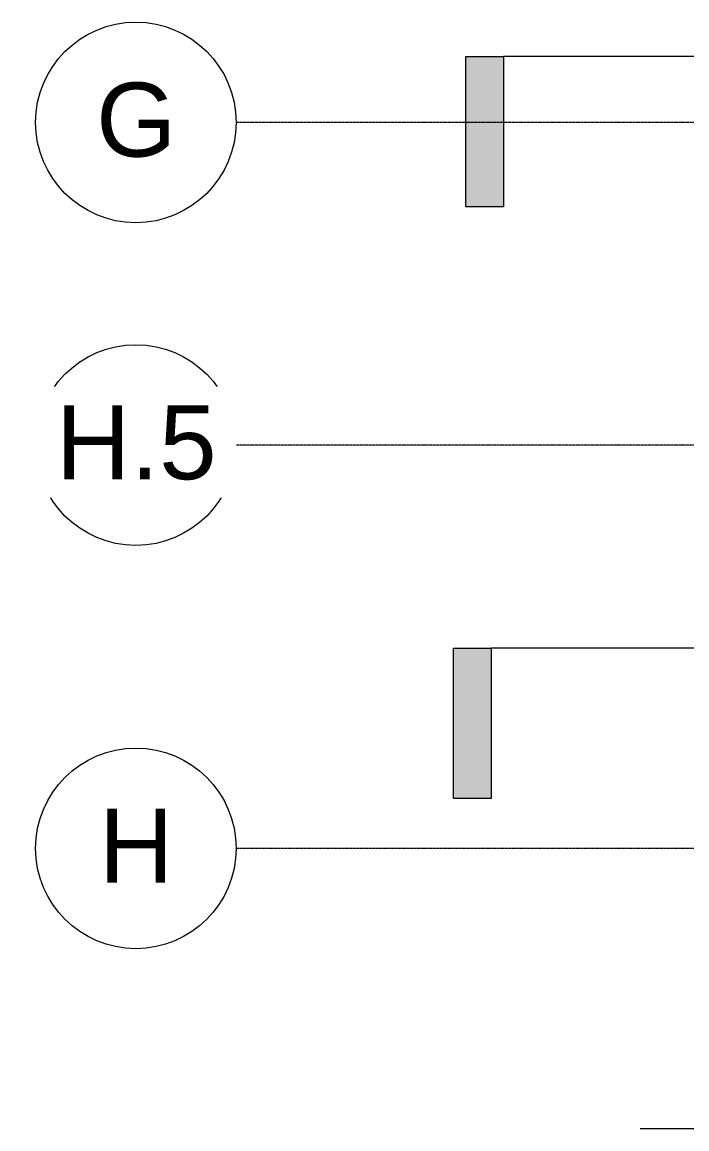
# Model space of a CAD drawing. Header units: inches. Extents: x 21826 to 32862, y -23296 to -20170.
# Drawn here: x 27827 to 28225, y -22952 to -22290 of the extents above; entities that cross this region are included whole.
import ezdxf

# ---------------------------------------------------------------- set-up
doc = ezdxf.new("R2010")
doc.units = ezdxf.units.IN
doc.header["$MEASUREMENT"] = 0
doc.linetypes.add('Grid Line 1_2_', pattern=[0.875, 0.5, -0.125, 0.125, -0.125])
for name, color, linetype, lineweight in [('Conc', 7, 'Continuous', 9), ('G-ANNO-SYMB', 111, 'Continuous', 9), ('S-GRID', 1, 'Continuous', 9), ('S-GRID-IDEN', 1, 'Continuous', 9)]:
    doc.layers.add(name, color=color, linetype=linetype, lineweight=lineweight)
doc.styles.add('Arial', font='arial.ttf', dxfattribs={"height": 44.258982})

# ---------------------------------------------------------------- blocks, each defined once
blk = doc.blocks.new('Grid - Grid Head - Circle-14747-Roof Low')
at = {"layer": 'S-GRID-IDEN'}
blk.add_circle((0, 0), 0.25, dxfattribs=at)
blk = doc.blocks.new('Section - 3_32_ x 3_8_-18514-Roof Low')
at = {"layer": 'G-ANNO-SYMB'}
blk.add_hatch(color=256, dxfattribs=at).paths.add_polyline_path([(0, 0.375), (0, 0), (-0.09375, 0), (-0.09375, 0.375)], flags=0)
for p, q in [((0, 0.375), (-0.09375, 0.375)), ((-0.09375, 0.375), (-0.09375, 0)), ((0, 0), (0, 0.375)), ((-0.09375, 0), (0, 0))]:
    blk.add_line(p, q, dxfattribs=at)

msp = doc.modelspace()

# ---------------------------------------------------------------- linework, layer by layer
at = {"layer": 'Conc'}
msp.add_line((32539.23, -22952.07), (28196.62, -22952.07), dxfattribs=at)
at = {"layer": 'G-ANNO-SYMB'}
for p, q in [((32590.51, -22310.53), (28114.83, -22310.53)), ((32578.75, -22664.44), (28107.51, -22664.44))]:
    msp.add_line(p, q, dxfattribs=at)
at = {"layer": 'S-GRID', "linetype": 'Grid Line 1_2_'}
for p, q in [((32861.94, -22350.05), (27954.82, -22350.05)), ((32861.94, -22784.3), (27954.82, -22784.3))]:
    msp.add_line(p, q, dxfattribs=at)

# ---------------------------------------------------------------- block references
at = {"layer": 'G-ANNO-SYMB', "extrusion": (0, 0, -1), "xscale": 239.9999999999998, "yscale": 239.9999999999998, "zscale": 239.9999999999998, "rotation": 180}
for p in [(-28114.83, -22310.53), (-28107.51, -22664.44)]:
    msp.add_blockref('Section - 3_32_ x 3_8_-18514-Roof Low', p, dxfattribs=at)
at = {"layer": 'S-GRID-IDEN', "xscale": 239.9999999999998, "yscale": 239.9999999999998, "zscale": 239.9999999999998, "rotation": 89.9999999999998}
for p in [(27894.82, -22350.05), (27894.82, -22543.05), (27894.82, -22784.3)]:
    msp.add_blockref('Grid - Grid Head - Circle-14747-Roof Low', p, dxfattribs=at)

# ---------------------------------------------------------------- next in the draw order: texts
at = {"layer": 'S-GRID-IDEN', "attachment_point": 2, "line_spacing_factor": 0.938532, "style": 'Arial', "bg_fill": 3, "box_fill_scale": 1.25, "bg_fill_color": 0, "bg_fill_transparency": 0}
for s, insert, char_height, width in [('G', (27895.07, -22326.23), 44.26, 57.24), ('H.5', (27895.07, -22519.23), 44.259, 114.48), ('H', (27895.07, -22760.48), 44.26, 52.92)]:
    msp.add_mtext(s, dxfattribs=dict(at, insert=insert, char_height=char_height, width=width))

# ---------------------------------------------------------------- next in the draw order: linework, layer by layer
at = {"layer": 'S-GRID', "linetype": 'Grid Line 1_2_'}
msp.add_line((32861.94, -22543.05), (27954.82, -22543.05), dxfattribs=at)

doc.saveas('drawing.dxf')
